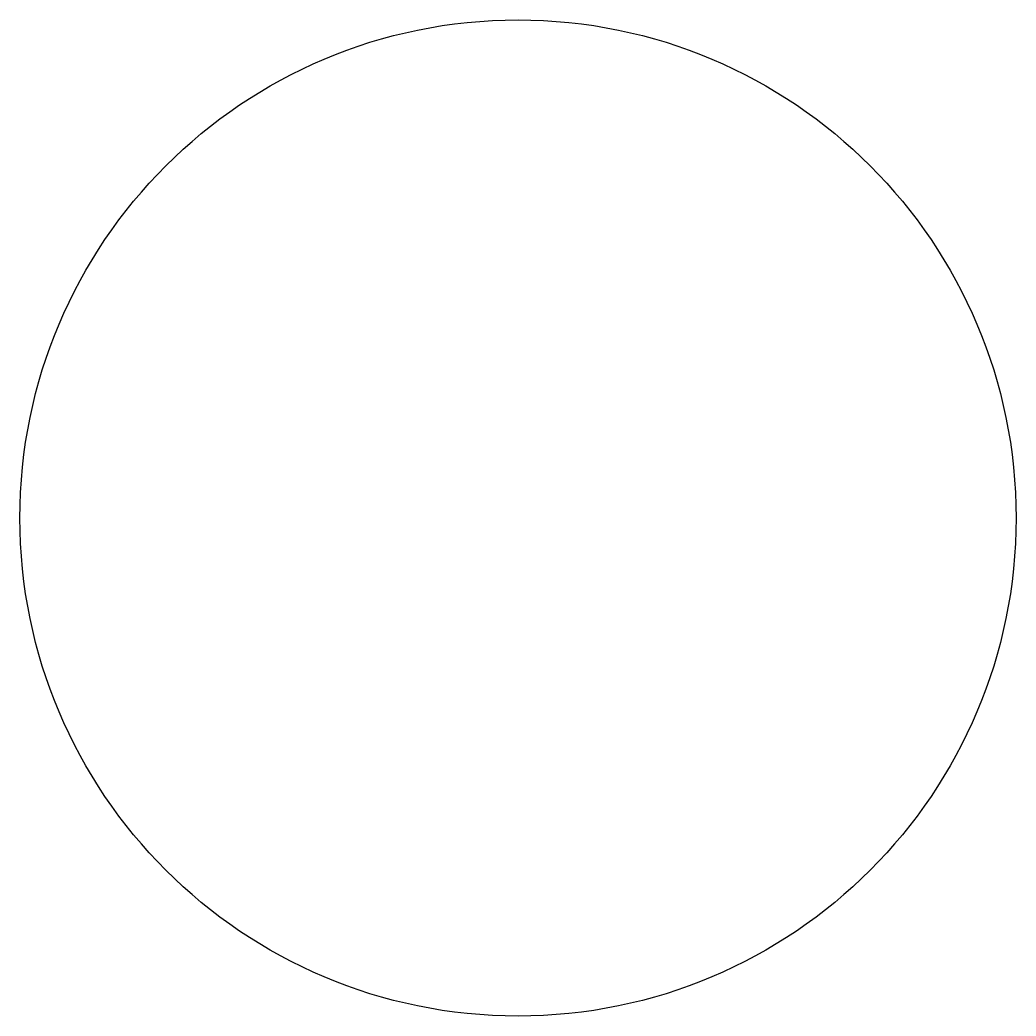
# Model space of a CAD drawing. Header units: millimetres. Extents: x 135 to 139, y 674.17 to 678.17.
import ezdxf

# ---------------------------------------------------------------- set-up
doc = ezdxf.new("R2010")
doc.units = ezdxf.units.MM
doc.layers.add('Projection', color=7, linetype='CONTINUOUS')

msp = doc.modelspace()

# ---------------------------------------------------------------- linework, layer by layer
at = {"layer": 'Projection'}
msp.add_circle((137, 676.167), 2, dxfattribs=at)

doc.saveas('drawing.dxf')
